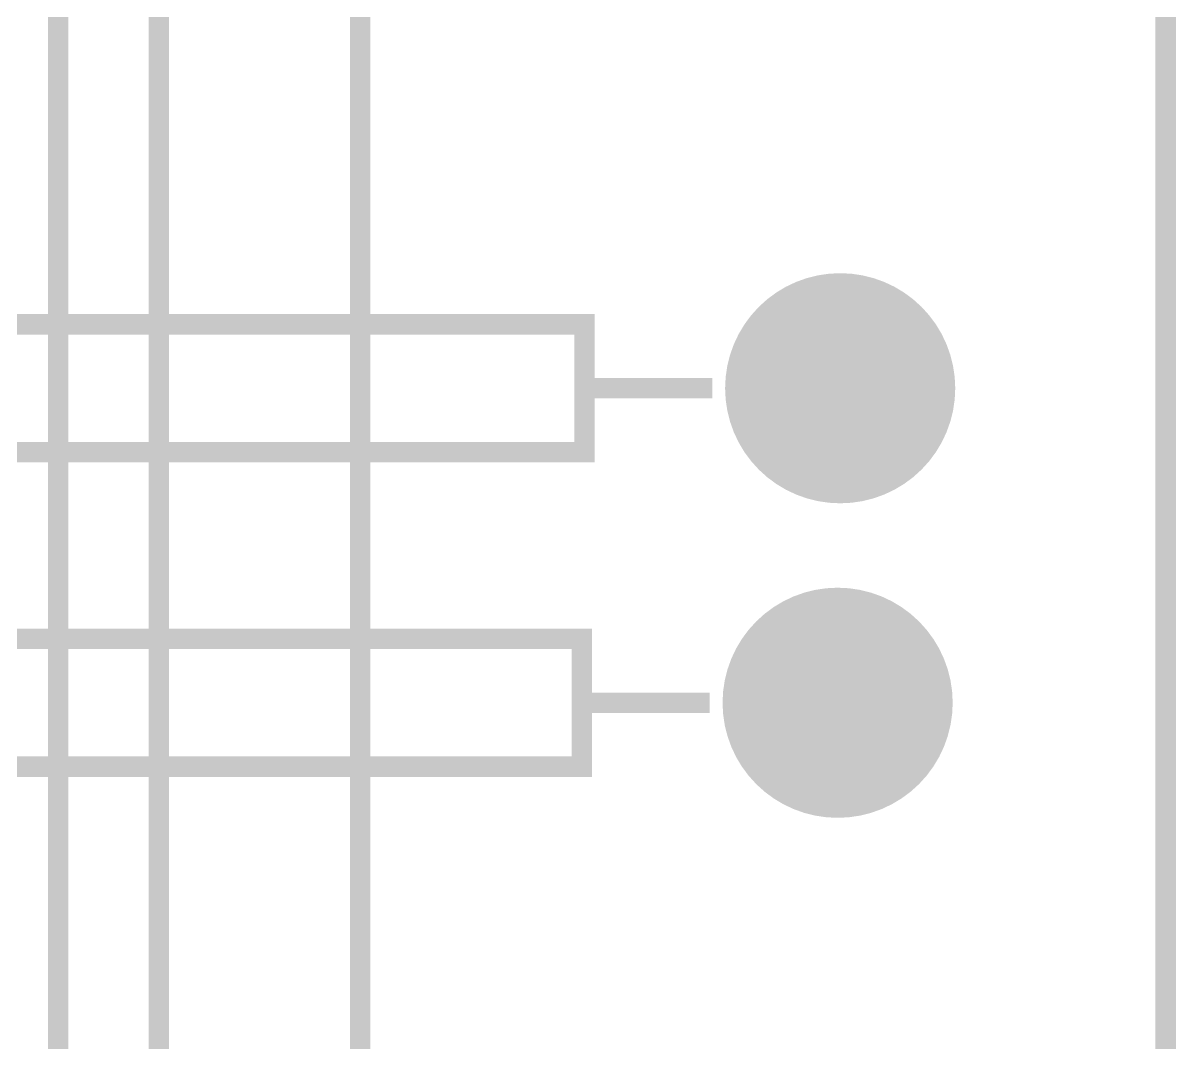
# Model space of a CAD drawing. Header units: inches. Extents: x 15 to 148, y 10 to 111.
# Drawn here: x 134.722 to 135.736, y 99.971 to 100.868 of the extents above; entities that cross this region are included whole.
import ezdxf

# ---------------------------------------------------------------- set-up
doc = ezdxf.new("R2010")
doc.units = ezdxf.units.IN
doc.header["$MEASUREMENT"] = 0
doc.layers.add('BLK_12AWG', color=7, linetype='Continuous')

# ---------------------------------------------------------------- blocks, each defined once
blk = doc.blocks.new('EPAD')
at = {"const_width": 0.5}
blk.add_lwpolyline([(-0.25, 0, 1), (0.25, 0, 1)], format="xyb", close=True, dxfattribs=at)
blk = doc.blocks.new('CEGHSD')
at = {"const_width": 0.008}
for points in [[(133.14813, 99.55332), (133.14813, 102.30923)], [(133.14813, 99.55332), (133.14813, 102.30923)], [(133.14813, 99.55332), (133.14813, 102.30923)], [(133.26624, 101.98443), (133.26624, 99.87813)], [(133.26624, 101.98443), (133.26624, 99.87813)], [(133.26624, 101.98443), (133.26624, 99.87813)], [(133.1875, 100.04545), (133.1875, 101.8171)], [(133.1875, 100.04545), (133.1875, 101.8171)], [(133.1875, 100.04545), (133.1875, 101.8171)], [(133.5812, 100.20293), (133.5812, 101.65962)], [(133.5812, 100.20293), (133.5812, 101.65962)], [(133.5812, 100.20293), (133.5812, 101.65962)], [(133.05391, 100.81958), (133.35391, 100.81958), (133.35391, 100.86958), (133.05391, 100.86958), (133.05391, 100.81958)], [(133.05391, 100.81958), (133.35391, 100.81958), (133.35391, 100.86958), (133.05391, 100.86958), (133.05391, 100.81958)], [(133.05391, 100.81958), (133.35391, 100.81958), (133.35391, 100.86958), (133.05391, 100.86958), (133.05391, 100.81958)], [(133.40391, 100.84458), (133.35391, 100.84458)], [(133.40391, 100.84458), (133.35391, 100.84458)], [(133.40391, 100.84458), (133.35391, 100.84458)], [(133.05291, 100.69658), (133.35291, 100.69658), (133.35291, 100.74658), (133.05291, 100.74658), (133.05291, 100.69658)], [(133.05291, 100.69658), (133.35291, 100.69658), (133.35291, 100.74658), (133.05291, 100.74658), (133.05291, 100.69658)], [(133.05291, 100.69658), (133.35291, 100.69658), (133.35291, 100.74658), (133.05291, 100.74658), (133.05291, 100.69658)], [(133.35291, 100.72158), (133.40291, 100.72158)], [(133.35291, 100.72158), (133.40291, 100.72158)], [(133.35291, 100.72158), (133.40291, 100.72158)]]:
    blk.add_lwpolyline(points, dxfattribs=at)
at = {"xscale": 0.09, "yscale": 0.09}
for p in [(133.45391, 100.84458), (133.45291, 100.72158)]:
    blk.add_blockref('EPAD', p, dxfattribs=at)

msp = doc.modelspace()

# ---------------------------------------------------------------- block references
at = {"layer": 'BLK_12AWG', "xscale": 2.25, "yscale": 2.25, "zscale": 2.25}
msp.add_blockref('CEGHSD', (-164.8303, -126.3532), dxfattribs=at)

doc.saveas('drawing.dxf')
